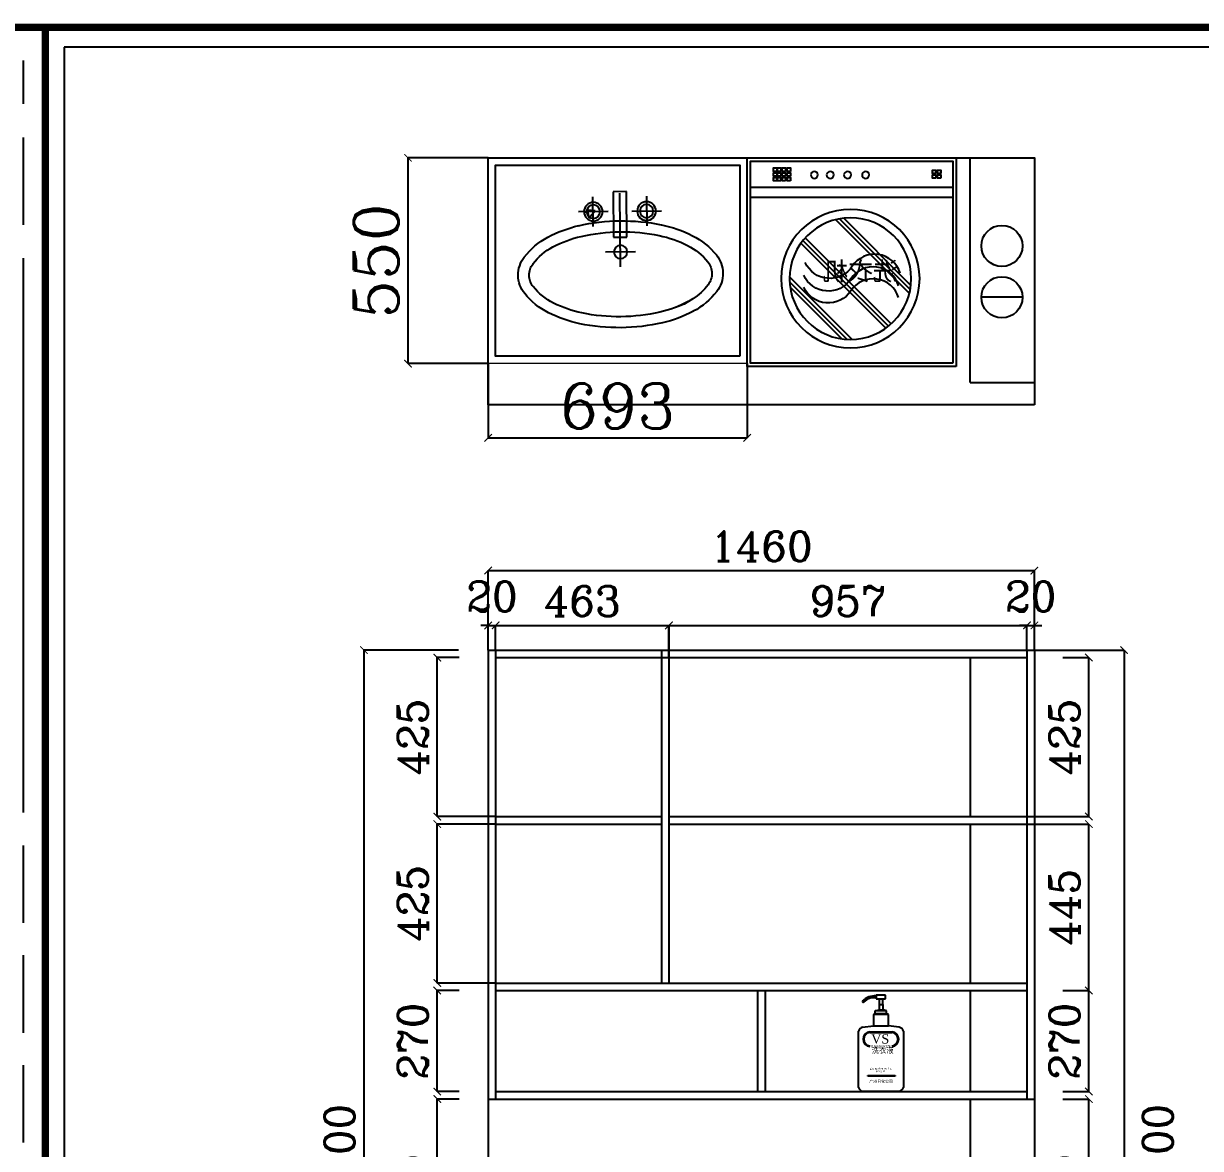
# Model space of a CAD drawing. Header units: millimetres. Extents: x 512961 to 1001058, y -961995 to -458543.
# Drawn here: x 907163 to 910309, y -884379 to -881372 of the extents above; entities that cross this region are included whole.
import ezdxf
from ezdxf.enums import TextEntityAlignment as Align

# ---------------------------------------------------------------- set-up
doc = ezdxf.new("R2010")
doc.units = ezdxf.units.MM
doc.header["$MEASUREMENT"] = 0
doc.header["$PDMODE"] = 3
doc.layers.get('0').update_dxf_attribs({"linetype": 'CONTINUOUS'})
doc.layers.get('DEFPOINTS').update_dxf_attribs({"linetype": 'CONTINUOUS'})
for name, color, linetype in [('txt', 7, 'CONTINUOUS'), ('WINDOW', 5, 'CONTINUOUS'), ('WINDOW_TEXT', 7, 'CONTINUOUS'), ('墙线', 5, 'CONTINUOUS'), ('家具内线', 8, 'CONTINUOUS'), ('家具外线', 4, 'CONTINUOUS'), ('装饰细节', 1, 'CONTINUOUS')]:
    doc.layers.add(name, color=color, linetype=linetype)
doc.layers.add('门窗', color=4, linetype='CONTINUOUS', lineweight=13)
doc.styles.get("Standard").update_dxf_attribs({"font": 'complex.shx', "bigfont": 'hzxy.shx'})
doc.styles.add('STYLE4', font='dutcheb.ttf')
doc.dimstyles.new('LMDIM40', dxfattribs={"dimtxt": 80, "dimasz": 20, "dimexe": 0, "dimexo": 0, "dimgap": 25, "dimtad": 1, "dimdec": 0, "dimzin": 0, "dimdsep": 46, "dimtxsty": 'Standard', "dimblk1": 'DOT', "dimblk2": 'DOT', "dimsah": 1, "dimcen": 0, "dimclrd": 2, "dimclre": 2, "dimclrt": 2, "dimadec": 0, "dimazin": 0, "dimtfac": 1, "dimtdec": 0, "dimtmove": 2, "dimatfit": 3, "dimldrblk": 'DOT', "dimfxl": 0, "dimtolj": 1, "dimtzin": 0, "dimarcsym": 0})

# ---------------------------------------------------------------- blocks, each defined once
blk = doc.blocks.new('j')
at = {"color": 8}
for p, q in [((703564.9, -452450.3), (703398, -452617.3)), ((703552, -452450.5), (703398.1, -452604.4)), ((703537.9, -452451.8), (703399.5, -452590.3)), ((703655, -452480.5), (703428.2, -452707.3)), ((703662.2, -452486), (703433.7, -452714.6)), ((703669.1, -452491.9), (703439.5, -452721.5)), ((703718.2, -452573.3), (703520.9, -452770.6)), ((703720.5, -452583.8), (703531.4, -452772.8)), ((703722.1, -452594.9), (703542.5, -452774.5)), ((703833.8, -452856.8), (703293.8, -452856.8))]:
    blk.add_line(p, q, dxfattribs=at)
blk.add_lwpolyline([(703833.8, -452386.8), (703293.8, -452386.8), (703293.8, -452926.8), (703833.8, -452926.8)], close=True, dxfattribs=at)
for points in [[(703689.4, -452562.1, -0.632818), (703561.5, -452580.1, 0.591279), (703435.7, -452590, 0.591279)], [(703689.4, -452594, -0.632818), (703561.5, -452612, 0.591279), (703435.7, -452622, 0.591279)], [(703693.4, -452627.9, -0.632818), (703565.5, -452645.9, 0.591279), (703439.7, -452655.9, 0.591279)]]:
    blk.add_lwpolyline(points, format="xyb", dxfattribs=at)
blk.add_circle((703560.5, -452612.9), 162.6, dxfattribs=at)
at = {"layer": '装饰细节', "color": 147}
blk.add_line((703833.8, -452829.8), (703293.8, -452829.8), dxfattribs=at)
for points in [[(703842.8, -452377.8), (703284.8, -452377.8), (703284.8, -452935.8), (703842.8, -452935.8)], [(703364, -452874), (703355, -452874), (703355, -452883), (703364, -452883)], [(703374.9, -452874), (703365.9, -452874), (703365.9, -452883), (703374.9, -452883)], [(703386.9, -452874), (703377.9, -452874), (703377.9, -452883), (703386.9, -452883)], [(703400, -452874), (703391, -452874), (703391, -452883), (703400, -452883)], [(703788.8, -452881), (703779.8, -452881), (703779.8, -452890), (703788.8, -452890)], [(703801.9, -452881), (703792.9, -452881), (703792.9, -452890), (703801.9, -452890)], [(703364, -452886.6), (703355, -452886.6), (703355, -452895.6), (703364, -452895.6)], [(703364, -452899.6), (703355, -452899.6), (703355, -452908.6), (703364, -452908.6)], [(703374.9, -452886.6), (703365.9, -452886.6), (703365.9, -452895.6), (703374.9, -452895.6)], [(703374.9, -452899.6), (703365.9, -452899.6), (703365.9, -452908.6), (703374.9, -452908.6)], [(703386.9, -452886.6), (703377.9, -452886.6), (703377.9, -452895.6), (703386.9, -452895.6)], [(703386.9, -452899.6), (703377.9, -452899.6), (703377.9, -452908.6), (703386.9, -452908.6)], [(703400, -452886.6), (703391, -452886.6), (703391, -452895.6), (703400, -452895.6)], [(703400, -452899.6), (703391, -452899.6), (703391, -452908.6), (703400, -452908.6)], [(703788.8, -452893.6), (703779.8, -452893.6), (703779.8, -452902.6), (703788.8, -452902.6)], [(703801.9, -452893.6), (703792.9, -452893.6), (703792.9, -452902.6), (703801.9, -452902.6)]]:
    blk.add_lwpolyline(points, close=True, dxfattribs=at)
for centre, radius in [((703560.5, -452612.9), 185.1), ((703463.9, -452890), 9.44), ((703506.4, -452890), 9.44), ((703552.7, -452890), 9.44), ((703600.9, -452890), 9.44)]:
    blk.add_circle(centre, radius, dxfattribs=at)
at = {"color": 8, "insert": (703687.9, -452657.2), "char_height": 49, "width": 591.408, "attachment_point": 1, "rotation": 180}
blk.add_mtext('\\fￋￎￌﾣﾤ|b0|i0|c134|p2;洗衣机', dxfattribs=at)
blk = doc.blocks.new('fghj')
at = {"color": 8}
for p, q in [((812759.9, -446591.6, 214.6), (812760.3, -446512.2, 214.6)), ((812799.8, -446550.8, 214.6), (812720.4, -446550.5, 214.6)), ((812868.2, -446663.8, 214.6), (812868.5, -446584, 214.6)), ((812908.2, -446623.6, 214.6), (812711.4, -446622.8, 214.6)), ((812759.7, -446654.4, 214.6), (812759.3, -446733.8, 214.6)), ((812799.2, -446695.5, 214.6), (812719.8, -446695.1, 214.6))]:
    blk.add_line(p, q, dxfattribs=at)
for centre in [(812760.1, -446551.9, 214.6), (812759.5, -446694.1, 214.6)]:
    blk.add_circle(centre, 17.9, dxfattribs=at)
for centre, radius, start, end in [((813001.9, -446521.4), 167.6, 128.1854, 152.1876), ((812928.8, -446428.4), 49.2, 89.7481, 128.1854), ((812928.8, -446428.4), 49.2, 51.3109, 89.7481), ((812854.8, -446520.7), 167.6, 27.3087, 51.3109), ((813119.9, -446583.7), 301, 152.1876, 167.5495), ((812736.2, -446582), 301, 11.9468, 27.3087), ((813307.8, -446625.1), 493.4, 167.5495, 179.7481), ((812548, -446621.8), 493.4, 359.7481, 11.9468), ((813307.8, -446625.1), 493.4, 179.7481, 191.9468), ((812548, -446621.8), 493.4, 347.5495, 359.7481), ((813119.6, -446665), 301, 191.9468, 207.3087), ((812735.8, -446663.3), 301, 332.1876, 347.5495), ((812842.6, -446713.9), 183.7, 308.7128, 343.2488), ((813001, -446726.2), 167.6, 207.3087, 231.3109), ((812927, -446818.6), 49.2, 231.3109, 269.7481), ((812927, -446818.6), 49.2, 269.7481, 308.1854)]:
    blk.add_arc(centre, radius, start, end, dxfattribs=at)
at = {"layer": '装饰细节', "color": 147}
for p, q in [((812707.2, -446640.6, 214.6), (812707.4, -446604.9, 214.6)), ((812707.4, -446604.9, 214.6), (812828.8, -446605.4, 214.6)), ((812828.8, -446605.4, 214.6), (812828.6, -446641.1, 214.6)), ((812828.6, -446641.1, 214.6), (812707.2, -446640.6, 214.6))]:
    blk.add_line(p, q, dxfattribs=at)
for centre, radius in [((812760.1, -446551.9, 214.6), 25), ((812868.3, -446623.9, 214.6), 17.9), ((812759.5, -446694.1, 214.6), 25)]:
    blk.add_circle(centre, radius, dxfattribs=at)
for centre, radius, start, end in [((813001.9, -446521.4), 196.9, 128.1854, 152.1876), ((812928.8, -446428.4), 78.6, 89.7481, 128.1854), ((812928.8, -446428.4), 78.6, 51.3109, 89.7481), ((812854.8, -446520.7), 196.9, 27.3087, 51.3109), ((813119.9, -446583.7), 330.4, 152.1876, 167.5495), ((812736.2, -446582), 330.4, 11.9468, 27.3087), ((813307.8, -446625.1), 522.7, 167.5495, 179.7481), ((812548, -446621.8), 522.7, 359.7481, 11.9468), ((813307.8, -446625.1), 522.7, 179.7481, 191.9468), ((812548, -446621.8), 522.7, 347.5495, 359.7481), ((813119.6, -446665), 330.4, 191.9468, 207.3087), ((812735.8, -446663.3), 330.4, 332.1876, 347.5495), ((813001, -446726.2), 196.9, 207.3087, 231.3109), ((812853.9, -446725.5), 196.9, 308.1854, 332.1876), ((812927, -446818.6), 78.6, 231.3109, 269.7481), ((812927, -446818.6), 78.6, 269.7481, 308.1854)]:
    blk.add_arc(centre, radius, start, end, dxfattribs=at)
blk = doc.blocks.new('_ArchTick')
at = {"color": 0, "linetype": 'ByBlock', "const_width": 0.15}
blk.add_lwpolyline([(-0.5, -0.5), (0.5, 0.5)], dxfattribs=at)
blk = doc.blocks.new('*D972')
at = {"layer": 'DEFPOINTS', "color": 0}
for p in [(908268.8, -884246.7), (908327.3, -884246.7), (908327.3, -884746.7)]:
    blk.add_point(p, dxfattribs=at)
at = {"layer": 'txt', "color": 2, "lineweight": -2}
for p, q in [((908327.3, -884246.7), (908268.8, -884246.7)), ((908268.8, -884746.7), (908268.8, -884246.7)), ((908327.3, -884746.7), (908268.8, -884746.7))]:
    blk.add_line(p, q, dxfattribs=at)
at = {"layer": 'txt', "color": 2, "lineweight": -2, "xscale": 20, "yscale": 20, "zscale": 20}
for p, rotation in [((908268.8, -884246.7), 90), ((908268.8, -884746.7), 270)]:
    blk.add_blockref('_ArchTick', p, dxfattribs=dict(at, rotation=rotation))
at = {"layer": 'txt', "color": 2, "insert": (908203.8, -884496.7), "char_height": 80, "attachment_point": 5, "rotation": 90}
blk.add_mtext('\\A1;500', dxfattribs=at)
blk = doc.blocks.new('_DOT')
at = {"color": 0, "linetype": 'ByBlock'}
blk.add_line((-0.5, 0), (-1, 0), dxfattribs=at)
at = {"color": 0, "linetype": 'ByBlock', "const_width": 0.5}
blk.add_lwpolyline([(-0.25, 0, 1), (0.25, 0, 1)], format="xyb", close=True, dxfattribs=at)
blk = doc.blocks.new('DOT')
at = {"color": 0, "linetype": 'ByBlock'}
blk.add_line((-0.35, 0), (-1, 0), dxfattribs=at)
at = {"color": 0, "linetype": 'ByBlock', "const_width": 0.35}
blk.add_lwpolyline([(-0.175, 0, 1), (0.175, 0, 1)], format="xyb", close=True, dxfattribs=at)
blk = doc.blocks.new('*D973')
at = {"layer": 'DEFPOINTS', "color": 0}
for p in [(908424.8, -882980.7), (908404.8, -883046.7), (908424.8, -883046.7)]:
    blk.add_point(p, dxfattribs=at)
at = {"layer": 'txt', "color": 2, "lineweight": -2}
for p, q in [((908404.8, -882980.7), (908384.8, -882980.7)), ((908404.8, -883046.7), (908404.8, -882980.7)), ((908404.8, -882980.7), (908424.8, -882980.7)), ((908424.8, -883046.7), (908424.8, -882980.7)), ((908424.8, -882980.7), (908444.8, -882980.7))]:
    blk.add_line(p, q, dxfattribs=at)
at = {"layer": 'txt', "color": 2, "lineweight": -2, "xscale": 20, "yscale": 20, "zscale": 20}
blk.add_blockref('_ArchTick', (908404.8, -882980.7), dxfattribs=at)
at = {"layer": 'txt', "color": 2, "lineweight": -2, "xscale": 20, "yscale": 20, "zscale": 20, "rotation": 180}
blk.add_blockref('_ArchTick', (908424.8, -882980.7), dxfattribs=at)
at = {"layer": 'txt', "color": 2, "insert": (908414.8, -882903.2), "char_height": 80, "attachment_point": 5}
blk.add_mtext('\\A1;20', dxfattribs=at)
blk = doc.blocks.new('*D974')
at = {"layer": 'DEFPOINTS', "color": 0}
for p in [(908887.8, -882980.7), (908424.8, -883046.7), (908887.8, -883066.7)]:
    blk.add_point(p, dxfattribs=at)
at = {"layer": 'txt', "color": 2, "lineweight": -2}
for p, q in [((908424.8, -883046.7), (908424.8, -882980.7)), ((908424.8, -882980.7), (908887.8, -882980.7)), ((908887.8, -883066.7), (908887.8, -882980.7))]:
    blk.add_line(p, q, dxfattribs=at)
at = {"layer": 'txt', "color": 2, "lineweight": -2, "xscale": 20, "yscale": 20, "zscale": 20, "rotation": 180}
blk.add_blockref('_ArchTick', (908424.8, -882980.7), dxfattribs=at)
at = {"layer": 'txt', "color": 2, "lineweight": -2, "xscale": 20, "yscale": 20, "zscale": 20}
blk.add_blockref('_ArchTick', (908887.8, -882980.7), dxfattribs=at)
at = {"layer": 'txt', "color": 2, "insert": (908656.3, -882915.7), "char_height": 80, "attachment_point": 5}
blk.add_mtext('\\A1;463', dxfattribs=at)
blk = doc.blocks.new('*D975')
at = {"layer": 'DEFPOINTS', "color": 0}
for p in [(909844.8, -882980.7), (909844.8, -883046.7), (908888.3, -883066.7)]:
    blk.add_point(p, dxfattribs=at)
at = {"layer": 'txt', "color": 2, "lineweight": -2}
for p, q in [((908888.3, -883066.7), (908888.3, -882980.7)), ((908888.3, -882980.7), (909844.8, -882980.7)), ((909844.8, -883046.7), (909844.8, -882980.7))]:
    blk.add_line(p, q, dxfattribs=at)
at = {"layer": 'txt', "color": 2, "lineweight": -2, "xscale": 20, "yscale": 20, "zscale": 20, "rotation": 180}
blk.add_blockref('_ArchTick', (908888.3, -882980.7), dxfattribs=at)
at = {"layer": 'txt', "color": 2, "lineweight": -2, "xscale": 20, "yscale": 20, "zscale": 20}
blk.add_blockref('_ArchTick', (909844.8, -882980.7), dxfattribs=at)
at = {"layer": 'txt', "color": 2, "insert": (909366.5, -882915.7), "char_height": 80, "attachment_point": 5}
blk.add_mtext('\\A1;957', dxfattribs=at)
blk = doc.blocks.new('*D976')
at = {"layer": 'DEFPOINTS', "color": 0}
for p in [(909864.8, -882980.7), (909844.8, -883046.7), (909864.8, -883046.7)]:
    blk.add_point(p, dxfattribs=at)
at = {"layer": 'txt', "color": 2, "lineweight": -2}
for p, q in [((909844.8, -882980.7), (909824.8, -882980.7)), ((909844.8, -883046.7), (909844.8, -882980.7)), ((909844.8, -882980.7), (909864.8, -882980.7)), ((909864.8, -883046.7), (909864.8, -882980.7)), ((909864.8, -882980.7), (909884.8, -882980.7))]:
    blk.add_line(p, q, dxfattribs=at)
at = {"layer": 'txt', "color": 2, "lineweight": -2, "xscale": 20, "yscale": 20, "zscale": 20}
blk.add_blockref('_ArchTick', (909844.8, -882980.7), dxfattribs=at)
at = {"layer": 'txt', "color": 2, "lineweight": -2, "xscale": 20, "yscale": 20, "zscale": 20, "rotation": 180}
blk.add_blockref('_ArchTick', (909864.8, -882980.7), dxfattribs=at)
at = {"layer": 'txt', "color": 2, "insert": (909854.8, -882903.2), "char_height": 80, "attachment_point": 5}
blk.add_mtext('\\A1;20', dxfattribs=at)
blk = doc.blocks.new('*D980')
at = {"layer": 'DEFPOINTS', "color": 0}
for p in [(909940.8, -884246.7), (910010.3, -884246.7), (909940.8, -884746.7)]:
    blk.add_point(p, dxfattribs=at)
at = {"layer": 'txt', "color": 2, "lineweight": -2}
for p, q in [((909940.8, -884246.7), (910010.3, -884246.7)), ((910010.3, -884746.7), (910010.3, -884246.7)), ((909940.8, -884746.7), (910010.3, -884746.7))]:
    blk.add_line(p, q, dxfattribs=at)
at = {"layer": 'txt', "color": 2, "lineweight": -2, "xscale": 20, "yscale": 20, "zscale": 20}
for p, rotation in [((910010.3, -884246.7), 90), ((910010.3, -884746.7), 270)]:
    blk.add_blockref('_ArchTick', p, dxfattribs=dict(at, rotation=rotation))
at = {"layer": 'txt', "color": 2, "insert": (909945.3, -884496.7), "char_height": 80, "attachment_point": 5, "rotation": 90}
blk.add_mtext('\\A1;500', dxfattribs=at)
blk = doc.blocks.new('*D981')
at = {"layer": 'DEFPOINTS', "color": 0}
for p in [(909940.8, -883956.7), (910010.3, -883956.7), (909940.8, -884226.7)]:
    blk.add_point(p, dxfattribs=at)
at = {"layer": 'txt', "color": 2, "lineweight": -2}
for p, q in [((909940.8, -883956.7), (910010.3, -883956.7)), ((910010.3, -884226.7), (910010.3, -883956.7)), ((909940.8, -884226.7), (910010.3, -884226.7))]:
    blk.add_line(p, q, dxfattribs=at)
at = {"layer": 'txt', "color": 2, "lineweight": -2, "xscale": 20, "yscale": 20, "zscale": 20}
for p, rotation in [((910010.3, -883956.7), 90), ((910010.3, -884226.7), 270)]:
    blk.add_blockref('_ArchTick', p, dxfattribs=dict(at, rotation=rotation))
at = {"layer": 'txt', "color": 2, "insert": (909945.3, -884091.7), "char_height": 80, "attachment_point": 5, "rotation": 90}
blk.add_mtext('\\A1;270', dxfattribs=at)
blk = doc.blocks.new('*D982')
at = {"layer": 'DEFPOINTS', "color": 0}
for p in [(909844.8, -883511.7), (910010.3, -883511.7), (909940.8, -883956.7)]:
    blk.add_point(p, dxfattribs=at)
at = {"layer": 'txt', "color": 2, "lineweight": -2}
for p, q in [((909844.8, -883511.7), (910010.3, -883511.7)), ((910010.3, -883956.7), (910010.3, -883511.7)), ((909940.8, -883956.7), (910010.3, -883956.7))]:
    blk.add_line(p, q, dxfattribs=at)
at = {"layer": 'txt', "color": 2, "lineweight": -2, "xscale": 20, "yscale": 20, "zscale": 20}
for p, rotation in [((910010.3, -883511.7), 90), ((910010.3, -883956.7), 270)]:
    blk.add_blockref('_ArchTick', p, dxfattribs=dict(at, rotation=rotation))
at = {"layer": 'txt', "color": 2, "insert": (909945.3, -883734.2), "char_height": 80, "attachment_point": 5, "rotation": 90}
blk.add_mtext('\\A1;445', dxfattribs=at)
blk = doc.blocks.new('*D983')
at = {"layer": 'DEFPOINTS', "color": 0}
for p in [(909940.8, -883066.7), (910010.3, -883066.7), (909844.8, -883491.7)]:
    blk.add_point(p, dxfattribs=at)
at = {"layer": 'txt', "color": 2, "lineweight": -2}
for p, q in [((909940.8, -883066.7), (910010.3, -883066.7)), ((910010.3, -883491.7), (910010.3, -883066.7)), ((909844.8, -883491.7), (910010.3, -883491.7))]:
    blk.add_line(p, q, dxfattribs=at)
at = {"layer": 'txt', "color": 2, "lineweight": -2, "xscale": 20, "yscale": 20, "zscale": 20}
for p, rotation in [((910010.3, -883066.7), 90), ((910010.3, -883491.7), 270)]:
    blk.add_blockref('_ArchTick', p, dxfattribs=dict(at, rotation=rotation))
at = {"layer": 'txt', "color": 2, "insert": (909945.3, -883279.2), "char_height": 80, "attachment_point": 5, "rotation": 90}
blk.add_mtext('\\A1;425', dxfattribs=at)
blk = doc.blocks.new('*D984')
at = {"layer": 'DEFPOINTS', "color": 0}
for p in [(909940.3, -883046.7), (909940.8, -885746.7), (910104.3, -885746.7)]:
    blk.add_point(p, dxfattribs=at)
at = {"layer": 'txt', "color": 2, "lineweight": -2}
for p, q in [((909940.3, -883046.7), (910104.3, -883046.7)), ((910104.3, -883046.7), (910104.3, -885746.7)), ((909940.8, -885746.7), (910104.3, -885746.7))]:
    blk.add_line(p, q, dxfattribs=at)
at = {"layer": 'txt', "color": 2, "lineweight": -2, "xscale": 20, "yscale": 20, "zscale": 20}
for p, rotation in [((910104.3, -883046.7), 90), ((910104.3, -885746.7), 270)]:
    blk.add_blockref('_ArchTick', p, dxfattribs=dict(at, rotation=rotation))
at = {"layer": 'txt', "color": 2, "insert": (910194.3, -884396.7), "char_height": 80, "attachment_point": 5, "rotation": 90}
blk.add_mtext('\\A1;2700', dxfattribs=at)
blk = doc.blocks.new('*D985')
at = {"layer": 'DEFPOINTS', "color": 0}
for p in [(908325.8, -883046.7), (908072.8, -885746.7), (908325.8, -885746.7)]:
    blk.add_point(p, dxfattribs=at)
at = {"layer": 'txt', "color": 2, "lineweight": -2}
for p, q in [((908325.8, -883046.7), (908072.8, -883046.7)), ((908072.8, -883046.7), (908072.8, -885746.7)), ((908325.8, -885746.7), (908072.8, -885746.7))]:
    blk.add_line(p, q, dxfattribs=at)
at = {"layer": 'txt', "color": 2, "lineweight": -2, "xscale": 20, "yscale": 20, "zscale": 20}
for p, rotation in [((908072.8, -883046.7), 90), ((908072.8, -885746.7), 270)]:
    blk.add_blockref('_ArchTick', p, dxfattribs=dict(at, rotation=rotation))
at = {"layer": 'txt', "color": 2, "insert": (908007.8, -884396.7), "char_height": 80, "attachment_point": 5, "rotation": 90}
blk.add_mtext('\\A1;2700', dxfattribs=at)
blk = doc.blocks.new('A$C6A2C6676')
at = {"layer": '家具内线'}
for p, q in [((55, 233), (65, 233)), ((55, 230), (58, 233)), ((45, 206), (40, 206)), ((75, 216), (45, 216)), ((75, 208), (45, 208)), ((75, 206), (45, 206)), ((55, 218), (65, 218)), ((80, 206), (75, 206)), ((30, 160), (90, 160)), ((30, 158), (90, 158)), ((40, 176), (80, 176)), ((25.2, 41.2), (25.2, 43.2)), ((25.2, 43.2), (97.8, 43.2)), ((25.2, 41.2), (25.2, 41.2)), ((97.8, 41.2), (25.2, 41.2)), ((97.8, 43.2), (97.8, 41.2))]:
    blk.add_line(p, q, dxfattribs=at)
for centre, radius, start, end in [((32.3, 140), 20.1, 96.5547, 263.4453), ((32.2, 140), 18.1, 96.9477, 263.0523), ((87.7, 140), 20.1, 276.5547, 83.4453), ((87.8, 140), 18.1, 276.9477, 83.0523)]:
    blk.add_arc(centre, radius, start, end, dxfattribs=at)
at = {"layer": '家具外线'}
for p, q in [((47.4, 258), (47.4, 248)), ((72.4, 258), (47.4, 258)), ((72.4, 248), (72.4, 258)), ((47.4, 248), (72.4, 248)), ((55, 248), (55, 233)), ((55, 233), (55, 218)), ((65, 233), (65, 248)), ((65, 233), (65, 218)), ((40, 206), (45, 208)), ((40, 206), (40, 176)), ((45, 216), (55, 218)), ((45, 208), (45, 216)), ((75, 216), (65, 218)), ((75, 208), (75, 216)), ((80, 206), (75, 208)), ((80, 176), (80, 206)), ((0, 11), (0, 161.4)), ((11.2, 172.4), (40, 176)), ((108.8, 172.4), (80, 176)), ((120, 161.4), (120, 11)), ((108.8, 0), (11.2, 0))]:
    blk.add_line(p, q, dxfattribs=at)
for centre, radius, start, end in [((44.1, 208.2), 47.6, 86.052, 135.2664), ((12.4, 241.1), 2.17, 163.7427, 321.6775), ((40.5, 213.8), 37, 79.2665, 135.4929), ((16.3, 156), 17.2, 107.4499, 161.6943), ((16.3, 156), 17.2, 107.4499, 161.6943), ((103.7, 156), 17.2, 18.3057, 72.5501), ((103.7, 156), 17.2, 18.3057, 72.5501), ((16.3, 16.4), 17.2, 198.3057, 252.5501), ((103.7, 16.4), 17.2, 287.4499, 341.6943)]:
    blk.add_arc(centre, radius, start, end, dxfattribs=at)
at = {"layer": 'txt', "insert": (35.5, 116), "char_height": 30, "width": 2742.16, "attachment_point": 1}
blk.add_mtext('{\\H0.5x;洗衣液}', dxfattribs=at)
at = {"layer": '家具内线', "style": 'STYLE4'}
blk.add_text('VS', height=25, dxfattribs=at).set_placement((58.1, 128.2), align=Align.CENTER)
for s, height, p in [('SASSOON', 7.5, (33.3, 116.7)), ('guang zhou  re  hua', 5, (30.6, 59.5)), ('广州日化公司', 7.5, (29, 23.4)), ('gong  si ', 5, (46.3, 51.9))]:
    blk.add_text(s, height=height, dxfattribs=at).set_placement(p)
blk = doc.blocks.new('*D1030')
at = {"layer": 'DEFPOINTS', "color": 0}
for p in [(908268.8, -883956.7), (908327.3, -883956.7), (908327.3, -884226.7)]:
    blk.add_point(p, dxfattribs=at)
at = {"layer": 'txt', "color": 2, "lineweight": -2}
for p, q in [((908327.3, -883956.7), (908268.8, -883956.7)), ((908268.8, -884226.7), (908268.8, -883956.7)), ((908327.3, -884226.7), (908268.8, -884226.7))]:
    blk.add_line(p, q, dxfattribs=at)
at = {"layer": 'txt', "color": 2, "lineweight": -2, "xscale": 20, "yscale": 20, "zscale": 20}
for p, rotation in [((908268.8, -883956.7), 90), ((908268.8, -884226.7), 270)]:
    blk.add_blockref('_ArchTick', p, dxfattribs=dict(at, rotation=rotation))
at = {"layer": 'txt', "color": 2, "insert": (908203.8, -884091.7), "char_height": 80, "attachment_point": 5, "rotation": 90}
blk.add_mtext('\\A1;270', dxfattribs=at)
blk = doc.blocks.new('*D1031')
at = {"layer": 'DEFPOINTS', "color": 0}
for p in [(908268.8, -883511.7), (908424.8, -883511.7), (908424.8, -883936.7)]:
    blk.add_point(p, dxfattribs=at)
at = {"layer": 'txt', "color": 2, "lineweight": -2}
for p, q in [((908424.8, -883511.7), (908268.8, -883511.7)), ((908268.8, -883936.7), (908268.8, -883511.7)), ((908424.8, -883936.7), (908268.8, -883936.7))]:
    blk.add_line(p, q, dxfattribs=at)
at = {"layer": 'txt', "color": 2, "lineweight": -2, "xscale": 20, "yscale": 20, "zscale": 20}
for p, rotation in [((908268.8, -883511.7), 90), ((908268.8, -883936.7), 270)]:
    blk.add_blockref('_ArchTick', p, dxfattribs=dict(at, rotation=rotation))
at = {"layer": 'txt', "color": 2, "insert": (908203.8, -883724.2), "char_height": 80, "attachment_point": 5, "rotation": 90}
blk.add_mtext('\\A1;425', dxfattribs=at)
blk = doc.blocks.new('*D1032')
at = {"layer": 'DEFPOINTS', "color": 0}
for p in [(908268.8, -883066.7), (908327.3, -883066.7), (908424.8, -883491.7)]:
    blk.add_point(p, dxfattribs=at)
at = {"layer": 'txt', "color": 2, "lineweight": -2}
for p, q in [((908327.3, -883066.7), (908268.8, -883066.7)), ((908268.8, -883491.7), (908268.8, -883066.7)), ((908424.8, -883491.7), (908268.8, -883491.7))]:
    blk.add_line(p, q, dxfattribs=at)
at = {"layer": 'txt', "color": 2, "lineweight": -2, "xscale": 20, "yscale": 20, "zscale": 20}
for p, rotation in [((908268.8, -883066.7), 90), ((908268.8, -883491.7), 270)]:
    blk.add_blockref('_ArchTick', p, dxfattribs=dict(at, rotation=rotation))
at = {"layer": 'txt', "color": 2, "insert": (908203.8, -883279.2), "char_height": 80, "attachment_point": 5, "rotation": 90}
blk.add_mtext('\\A1;425', dxfattribs=at)
blk = doc.blocks.new('*D1034')
at = {"layer": 'DEFPOINTS', "color": 0}
for p in [(909864.8, -882834.2), (908404.8, -883046.7), (909864.8, -883046.7)]:
    blk.add_point(p, dxfattribs=at)
at = {"layer": 'txt', "color": 2, "lineweight": -2}
for p, q in [((908404.8, -883046.7), (908404.8, -882834.2)), ((908404.8, -882834.2), (909864.8, -882834.2)), ((909864.8, -883046.7), (909864.8, -882834.2))]:
    blk.add_line(p, q, dxfattribs=at)
at = {"layer": 'txt', "color": 2, "lineweight": -2, "xscale": 20, "yscale": 20, "zscale": 20, "rotation": 180}
blk.add_blockref('_ArchTick', (908404.8, -882834.2), dxfattribs=at)
at = {"layer": 'txt', "color": 2, "lineweight": -2, "xscale": 20, "yscale": 20, "zscale": 20}
blk.add_blockref('_ArchTick', (909864.8, -882834.2), dxfattribs=at)
at = {"layer": 'txt', "color": 2, "insert": (909134.8, -882769.2), "char_height": 80, "attachment_point": 5}
blk.add_mtext('\\A1;1460', dxfattribs=at)
blk = doc.blocks.new('*D1116')
at = {"layer": 'DEFPOINTS', "color": 0}
for p in [(908404.8, -882280.7), (909097.3, -882280.7), (909097.3, -882479.2)]:
    blk.add_point(p, dxfattribs=at)
at = {"layer": 'txt', "color": 2, "lineweight": -2}
for p, q in [((908404.8, -882280.7), (908404.8, -882479.2)), ((909097.3, -882280.7), (909097.3, -882479.2)), ((908404.8, -882479.2), (909097.3, -882479.2))]:
    blk.add_line(p, q, dxfattribs=at)
at = {"layer": 'txt', "color": 2, "lineweight": -2, "xscale": 20, "yscale": 20, "zscale": 20, "rotation": 180}
blk.add_blockref('_ArchTick', (908404.8, -882479.2), dxfattribs=at)
at = {"layer": 'txt', "color": 2, "lineweight": -2, "xscale": 20, "yscale": 20, "zscale": 20}
blk.add_blockref('_ArchTick', (909097.3, -882479.2), dxfattribs=at)
at = {"layer": 'txt', "color": 2, "insert": (908751, -882394.2), "char_height": 120, "attachment_point": 5}
blk.add_mtext('\\A1;693', dxfattribs=at)
blk = doc.blocks.new('*D1117')
at = {"layer": 'DEFPOINTS', "color": 0}
for p in [(908190.6, -881730.7), (908404.8, -881730.7), (908404.8, -882280.7)]:
    blk.add_point(p, dxfattribs=at)
at = {"layer": 'txt', "color": 2, "lineweight": -2}
for p, q in [((908404.8, -881730.7), (908190.6, -881730.7)), ((908190.6, -882280.7), (908190.6, -881730.7)), ((908404.8, -882280.7), (908190.6, -882280.7))]:
    blk.add_line(p, q, dxfattribs=at)
at = {"layer": 'txt', "color": 2, "lineweight": -2, "xscale": 20, "yscale": 20, "zscale": 20}
for p, rotation in [((908190.6, -881730.7), 90), ((908190.6, -882280.7), 270)]:
    blk.add_blockref('_ArchTick', p, dxfattribs=dict(at, rotation=rotation))
at = {"layer": 'txt', "color": 2, "insert": (908105.6, -882005.7), "char_height": 120, "attachment_point": 5, "rotation": 90}
blk.add_mtext('\\A1;550', dxfattribs=at)

msp = doc.modelspace()

# ---------------------------------------------------------------- hatches: boundary and pattern name
at = {"layer": 'txt'}
h = msp.add_hatch(dxfattribs=at)
h.set_pattern_fill('AR-CONC', color=147, scale=35, angle=180, style=0)
h.set_pattern_definition([(230, (1419209.93, -1424112.08), (-251.041064, 21.96325), [26.25, -288.75]), (175, (1419209.93, -1424112.08), (48.56297, -263.26725), [21, -231]), (280.4514, (1419189, -1424110.25), (-202.47828, -241.30384), [22.30907, -245.39974]), (226.1842, (1419209.93, -1424182.08), (-373.53437, 57.93166), [39.375, -433.125]), (276.6356, (1419178.8, -1424177.25), (-327.13195, -340.94125), [33.4636, -368.09955]), (171.1842, (1419209.93, -1424182.08), (-327.13168, -340.94151), [31.5, -346.5]), (201, (1419174.93, -1424164.58), (-208.91747, 140.91661), [26.25, -288.75]), (146, (1419174.93, -1424164.58), (-85.16037, -253.80252), [21, -231]), (251.4514, (1419157.52, -1424152.84), (-294.07792, -112.88567), [22.30907, -245.39974]), (217.5, (1419209.93, -1424112.08), (-4.255949, -116.512849), [0, -228.2, 0, -234.5, 0, -231.875]), (187.5, (1419209.93, -1424112.08), (-92.074338, -138.0441), [0, -133.7, 0, -222.95, 0, -88.375]), (147.5, (1419287.98, -1424112.08), (-186.837853, 7.894205), [0, -87.5, 0, -273, 0, -362.25]), (137.5, (1419322.98, -1424112.08), (-204.11516, -35.036744), [0, -113.75, 0, -181.3, 0, -257.25])])
h.paths.add_polyline_path([(909512.6, -881997), (909344.2, -881997), (909344.2, -882070.5), (909512.6, -882070.5)])
h.paths.add_polyline_path([(909015.7, -882088), (909015.7, -882088)])
h.paths.add_polyline_path([(908863.9, -882143.2), (908863.9, -882143.2)])
h.paths.add_polyline_path([(908991.7, -882071, 0.006289), (908992.5, -882070, -0.001686)])
h.paths.add_polyline_path([(908525.2, -882075.1), (908525.2, -882075.1)], flags=17)
h.paths.add_polyline_path([(908653.2, -881940.7), (908653.2, -881940.7), (908653.2, -881940.7), (908653.2, -881940.7)])
h.paths.add_polyline_path([(908775.4, -881928.6), (908775.6, -881942.6), (908757.7, -881942.8), (908757.9, -881964.5, -0.424698), (908776.4, -881982.4, -1), (908740.7, -881982.4, -0.403807), (908757.9, -881964.5), (908757.7, -881942.8), (908739.8, -881943), (908739.4, -881899.6, 0.026143), (908685, -881904.9), (908684.9, -881899.7, -0.403111), (908660.9, -881874.7, -1), (908710.9, -881874.7, -0.425404), (908684.9, -881899.7), (908685, -881904.9, -0.026143), (908739.4, -881899.6), (908738.5, -881821.6), (908774.3, -881821.2), (908775.1, -881899.3, -0.026158), (908829.6, -881903.4), (908829.6, -881898.1, -0.431808), (908803, -881873.1, -1), (908853.1, -881873.1, -0.396836), (908829.6, -881898.1), (908829.6, -881903.4, -0.018413), (908867.6, -881909.8), (908867.6, -881909.8, 0.044593), (908775.1, -881899.3), (908775.4, -881928.6, -0.044077), (908861.7, -881938.5), (908861.7, -881938.5, 0.044077)])
h.paths.add_polyline_path([(908810.2, -881873.1, -1.000001), (908845.9, -881873.1, -1)], flags=16)
h.paths.add_polyline_path([(908484.9, -882044.9, -0.169305), (908501.4, -881995.9, -0.105114), (908564, -881943.1), (908564, -881943.1, 0.105115), (908501.4, -881995.9, 0.169304), (908484.9, -882044.9, 0.169303), (908502.5, -882093.6), (908502.5, -882093.6, -0.169304)])

# ---------------------------------------------------------------- linework, layer by layer
at = {"color": 4}
for p, q in [((907163.1, -881586.3), (907163.1, -881470.5)), ((907163.1, -881909.7), (907163.1, -881676.3)), ((907163.1, -883480.5), (907163.1, -881998.7)), ((908404.8, -883046.7), (909864.8, -883046.7)), ((908424.8, -883046.7), (908424.8, -884246.7)), ((908867.8, -883046.7), (908867.8, -883936.7)), ((908887.8, -883046.7), (908887.8, -883936.7)), ((909844.8, -883046.7), (909844.8, -884246.7)), ((909864.8, -883046.7), (909864.8, -884246.7)), ((908424.8, -883066.7), (909844.8, -883066.7)), ((908424.8, -883491.7), (908867.8, -883491.7)), ((908888.3, -883491.7), (909692.9, -883491.7)), ((909144.8, -883491.7), (909844.8, -883491.7)), ((908424.8, -883511.7), (908867.8, -883511.7)), ((908888.3, -883511.7), (909692.9, -883511.7)), ((909144.8, -883511.7), (909844.8, -883511.7)), ((907163.1, -883775.7), (907163.1, -883568.7)), ((907163.1, -884069.4), (907163.1, -883862.5)), ((908424.8, -883936.7), (909444.8, -883936.7)), ((909144.8, -883936.7), (909692.9, -883936.7)), ((909464.8, -883936.7), (909844.8, -883936.7)), ((909464.8, -883936.7), (909692.9, -883936.7)), ((908424.8, -883956.7), (909124.8, -883956.7)), ((908424.8, -883956.7), (909844.8, -883956.7)), ((909464.8, -883956.7), (909844.8, -883956.7)), ((907163.1, -884363.2), (907163.1, -884156.2)), ((908404.8, -884246.7), (909844.8, -884246.7)), ((908424.8, -884226.7), (909844.8, -884226.7)), ((909144.8, -884226.7), (909844.8, -884226.7)), ((909844.8, -884246.7), (909864.8, -884246.7))]:
    msp.add_line(p, q, dxfattribs=at)
at = {"const_width": 19.9}
for points in [[(900019.2, -886608.6), (907221.1, -886608.6), (907221.1, -881381.7), (900019.2, -881381.7)], [(907221.1, -886608.6), (914423.1, -886608.6), (914423.1, -881381.7), (907221.1, -881381.7)]]:
    msp.add_lwpolyline(points, close=True, dxfattribs=at)
at = {"color": 4}
msp.add_lwpolyline([(907271.2, -881435), (907271.2, -886559.6), (913311.4, -886559.6), (913311.4, -881435)], close=True, dxfattribs=at)
at = {"color": 250}
msp.add_lwpolyline([(909077.3, -882260.7), (908424.8, -882260.7), (908424.8, -881750.7), (909077.3, -881750.7)], close=True, dxfattribs=at)
at = {"layer": 'txt'}
for p, q in [((908404.8, -883046.7), (908404.8, -884246.7)), ((909864.8, -883046.7), (909963.8, -883046.7)), ((909124.8, -883956.7), (909124.8, -884226.7)), ((909144.8, -883956.7), (909144.8, -884226.7))]:
    msp.add_line(p, q, dxfattribs=at)
msp.add_lwpolyline([(909864.8, -882390.7), (908404.8, -882390.7), (908404.8, -881730.7), (909864.8, -881730.7)], close=True, dxfattribs=at)
at = {"layer": 'WINDOW'}
for p, q in [((908404.8, -883046.7), (908404.8, -885746.7)), ((909864.8, -883046.7), (909864.8, -885746.7)), ((909692.9, -883066.7), (909692.9, -883491.7)), ((909692.9, -883511.7), (909692.9, -883936.7)), ((909692.9, -883511.7), (909692.9, -883646.7)), ((909692.9, -883956.7), (909692.9, -884226.7)), ((909692.9, -884246.7), (909692.9, -885746.7))]:
    msp.add_line(p, q, dxfattribs=at)
at = {"layer": 'WINDOW_TEXT'}
msp.add_line((909832.9, -882103.5), (909722.9, -882103.5), dxfattribs=at)
for centre in [(909777.9, -881966.2), (909777.9, -882103.5)]:
    msp.add_circle(centre, 55, dxfattribs=at)
at = {"layer": '墙线', "color": 4, "ltscale": 3}
for q in [(909692.9, -881730.7), (909864.8, -882331.6)]:
    msp.add_line((909692.9, -882331.6), q, dxfattribs=at)
at = {"layer": '门窗'}
msp.add_lwpolyline([(909097.3, -882280.7), (908404.8, -882280.7), (908404.8, -881730.7), (909097.3, -881730.7)], close=True, dxfattribs=at)

# ---------------------------------------------------------------- block references
at = {"layer": 'txt'}
msp.add_blockref('A$C6A2C6676', (909394.5, -884226.7), dxfattribs=at)
at = {"layer": '墙线', "color": 4, "ltscale": 3, "xscale": -1, "rotation": 180}
msp.add_blockref('j', (205812.5, -1334666.5), dxfattribs=at)
at = {"layer": '装饰细节', "color": 0, "xscale": -1, "rotation": 90.36810480123778}
msp.add_blockref('fghj', (456921.6, -72000.2), dxfattribs=at)

# ---------------------------------------------------------------- dimensions: what is measured, and where the dimension line sits
at = {"layer": 'txt'}
for base, p1, p2, angle, override, picture, middle in [((908190.6, -881730.7), (908404.8, -882280.7), (908404.8, -881730.7), 90, {"dimtxt": 120, "dimblk": 'ArchTick', "dimsah": 0, "dimldrblk": 'DOT'}, '*D1117', (908105.6, -882005.7)), ((908072.8, -885746.7), (908325.8, -883046.7), (908325.8, -885746.7), 90, {"dimblk": 'ArchTick', "dimsah": 0, "dimldrblk": 'DOT'}, '*D985', (908007.8, -884396.7)), ((908268.8, -883066.7), (908424.8, -883491.7), (908327.3, -883066.7), 270, {"dimblk": 'ArchTick', "dimsah": 0, "dimldrblk": 'DOT'}, '*D1032', (908203.8, -883279.2)), ((910010.3, -883066.7), (909844.8, -883491.7), (909940.8, -883066.7), 270, {"dimblk": 'ArchTick', "dimsah": 0, "dimldrblk": 'DOT'}, '*D983', (909945.3, -883279.2)), ((908268.8, -883511.7), (908424.8, -883936.7), (908424.8, -883511.7), 270, {"dimblk": 'ArchTick', "dimsah": 0, "dimldrblk": 'DOT'}, '*D1031', (908203.8, -883724.2)), ((910010.3, -883511.7), (909940.8, -883956.7), (909844.8, -883511.7), 270, {"dimblk": 'ArchTick', "dimsah": 0, "dimldrblk": 'DOT'}, '*D982', (909945.3, -883734.2)), ((908268.8, -883956.7), (908327.3, -884226.7), (908327.3, -883956.7), 270, {"dimblk": 'ArchTick', "dimsah": 0, "dimldrblk": 'DOT'}, '*D1030', (908203.8, -884091.7)), ((910010.3, -883956.7), (909940.8, -884226.7), (909940.8, -883956.7), 270, {"dimblk": 'ArchTick', "dimsah": 0, "dimldrblk": 'DOT'}, '*D981', (909945.3, -884091.7)), ((908268.8, -884246.7), (908327.3, -884746.7), (908327.3, -884246.7), 270, {"dimblk": 'ArchTick', "dimsah": 0, "dimldrblk": 'DOT'}, '*D972', (908203.8, -884496.7)), ((910010.3, -884246.7), (909940.8, -884746.7), (909940.8, -884246.7), 270, {"dimblk": 'ArchTick', "dimsah": 0, "dimldrblk": 'DOT'}, '*D980', (909945.3, -884496.7))]:
    dim = msp.add_linear_dim(base=base, p1=p1, p2=p2, angle=angle, dimstyle='LMDIM40', override=override, dxfattribs=at)
    dim.commit()
    dim.dimension.update_dxf_attribs({"geometry": picture, "text_midpoint": middle})
for base, p1, p2, override, picture, middle in [((909097.294837, -882479.2007235), (908404.794837, -882280.7007235), (909097.294837, -882280.7007235), {"dimtxt": 120, "dimblk": 'ArchTick', "dimsah": 0, "dimldrblk": 'DOT'}, '*D1116', (908751.044837, -882394.2007235)), ((909864.8, -882834.2), (908404.8, -883046.7), (909864.8, -883046.7), {"dimblk": 'ArchTick', "dimsah": 0, "dimldrblk": 'DOT'}, '*D1034', (909134.8, -882769.2)), ((908424.8, -882980.7), (908404.8, -883046.7), (908424.8, -883046.7), {"dimblk": 'ArchTick', "dimsah": 0, "dimldrblk": 'DOT'}, '*D973', (908414.8, -882903.2)), ((908887.8, -882980.7), (908424.8, -883046.7), (908887.8, -883066.7), {"dimblk": 'ArchTick', "dimsah": 0, "dimldrblk": 'DOT'}, '*D974', (908656.3, -882915.7)), ((909844.794837, -882980.7007235), (908888.294837, -883066.7007235), (909844.794837, -883046.7007235), {"dimblk": 'ArchTick', "dimsah": 0, "dimldrblk": 'DOT'}, '*D975', (909366.544837, -882915.7007235)), ((909864.8, -882980.7), (909844.8, -883046.7), (909864.8, -883046.7), {"dimblk": 'ArchTick', "dimsah": 0, "dimldrblk": 'DOT'}, '*D976', (909854.8, -882903.2))]:
    dim = msp.add_linear_dim(base=base, p1=p1, p2=p2, dimstyle='LMDIM40', override=override, dxfattribs=at)
    dim.commit()
    dim.dimension.update_dxf_attribs({"geometry": picture, "text_midpoint": middle})
dim = msp.add_linear_dim(base=(910104.3, -885746.7), p1=(909940.3, -883046.7), p2=(909940.8, -885746.7), angle=90, dimstyle='LMDIM40', override={"dimblk": 'ArchTick', "dimsah": 0, "dimldrblk": 'DOT'}, dxfattribs=at)
dim.commit()
dim.dimension.update_dxf_attribs({"geometry": '*D984', "text_midpoint": (910194.3, -884396.7), "dimtype": 160})

doc.saveas('drawing.dxf')
